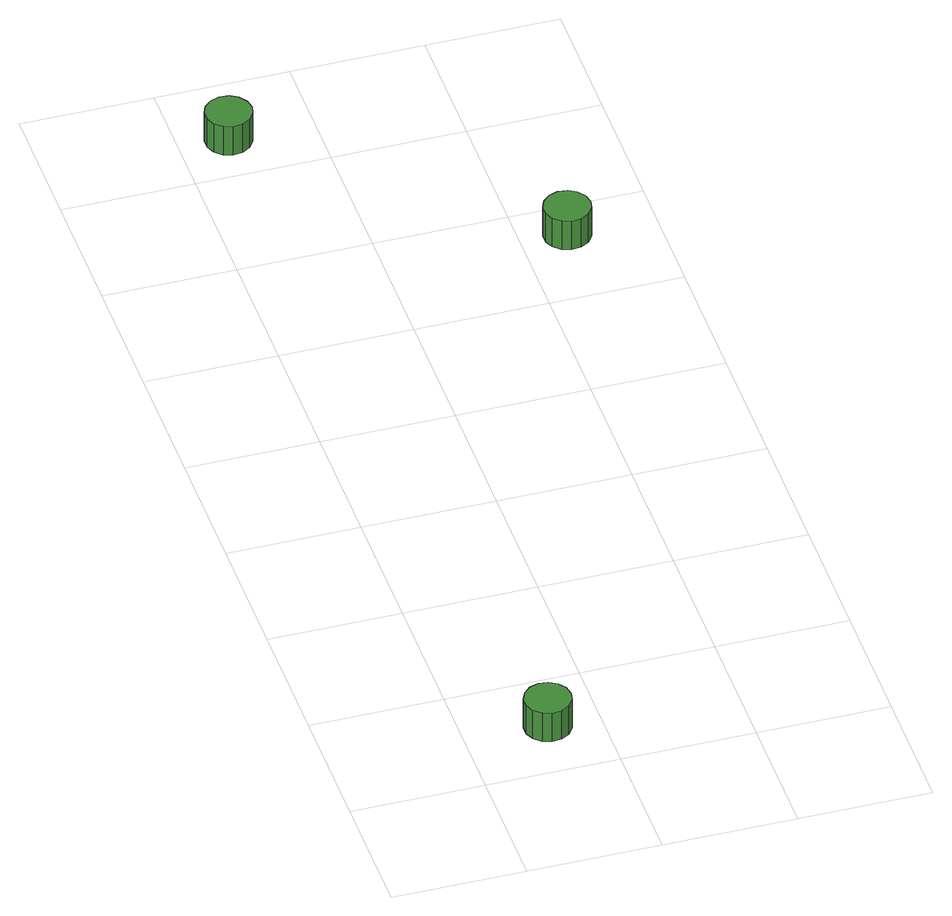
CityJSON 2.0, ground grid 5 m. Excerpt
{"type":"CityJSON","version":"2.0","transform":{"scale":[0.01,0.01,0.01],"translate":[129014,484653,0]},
"CityObjects":{
"tree1":{"type":"SolitaryVegetationObject","attributes":{"function":"something"},"geometry":[{"type":"MultiSurface","lod":"1","boundaries":[[[0,1,2,3,4,5,6,7,8,9,10,11,12,13,14]],[[15,16,17,18,19,20,21,22,23,24,25,26,27,28,29]],[[0,29,28,1]],[[1,28,27,2]],[[2,27,26,3]],[[3,26,25,4]],[[4,25,24,5]],[[5,24,23,6]],[[6,23,22,7]],[[7,22,21,8]],[[8,21,20,9]],[[9,20,19,10]],[[10,19,18,11]],[[11,18,17,12]],[[12,17,16,13]],[[13,16,15,14]],[[14,15,29,0]]]}]},
"tree2":{"type":"SolitaryVegetationObject","attributes":{"function":"something"},"geometry":[{"type":"MultiSurface","lod":"1","boundaries":[[[30,31,32,33,34,35,36,37,38,39,40,41,42,43,44]],[[45,46,47,48,49,50,51,52,53,54,55,56,57,58,59]],[[30,59,58,31]],[[31,58,57,32]],[[32,57,56,33]],[[33,56,55,34]],[[34,55,54,35]],[[35,54,53,36]],[[36,53,52,37]],[[37,52,51,38]],[[38,51,50,39]],[[39,50,49,40]],[[40,49,48,41]],[[41,48,47,42]],[[42,47,46,43]],[[43,46,45,44]],[[44,45,59,30]]]}]},
"tree3":{"type":"SolitaryVegetationObject","attributes":{"function":"something"},"geometry":[{"type":"MultiSurface","lod":"1","boundaries":[[[60,61,62,63,64,65,66,67,68,69,70,71,72,73,74]],[[75,76,77,78,79,80,81,82,83,84,85,86,87,88,89]],[[60,89,88,61]],[[61,88,87,62]],[[62,87,86,63]],[[63,86,85,64]],[[64,85,84,65]],[[65,84,83,66]],[[66,83,82,67]],[[67,82,81,68]],[[68,81,80,69]],[[69,80,79,70]],[[70,79,78,71]],[[71,78,77,72]],[[72,77,76,73]],[[73,76,75,74]],[[74,75,89,60]]]}]}
},
"vertices":[
[366,160,241],[359,196,241],[337,225,241],[306,243,241],[270,247,241],[236,236,241],[209,211,241],[194,178,241],[194,142,241],[209,109,241],[236,85,241],[270,73,241],[306,77,241],[337,95,241],[359,125,241],[359,125,112],[337,95,112],[306,77,112],[270,73,112],[236,85,112],[209,109,112],[194,142,112],[194,178,112],[209,211,112],[236,236,112],[270,247,112],[306,243,112],[337,225,112],[359,196,112],[366,160,112],
[269,3699,166],[261,3734,166],[240,3764,166],[209,3782,166],[173,3785,166],[138,3774,166],[111,3750,166],[97,3717,166],[97,3681,166],[111,3648,166],[138,3623,166],[173,3612,166],[209,3616,166],[240,3634,166],[261,3663,166],[261,3663,37],[240,3634,37],[209,3616,37],[173,3612,37],[138,3623,37],[111,3648,37],[97,3681,37],[97,3717,37],[111,3750,37],[138,3774,37],[173,3785,37],[209,3782,37],[240,3764,37],[261,3734,37],[269,3699,37],
[1259,2848,164],[1252,2883,164],[1230,2913,164],[1199,2931,164],[1163,2935,164],[1129,2923,164],[1102,2899,164],[1087,2866,164],[1087,2830,164],[1102,2797,164],[1129,2773,164],[1163,2761,164],[1199,2765,164],[1230,2783,164],[1252,2813,164],[1252,2813,35],[1230,2783,35],[1199,2765,35],[1163,2761,35],[1129,2773,35],[1102,2797,35],[1087,2830,35],[1087,2866,35],[1102,2899,35],[1129,2923,35],[1163,2935,35],[1199,2931,35],[1230,2913,35],[1252,2883,35],[1259,2848,35]
]}
